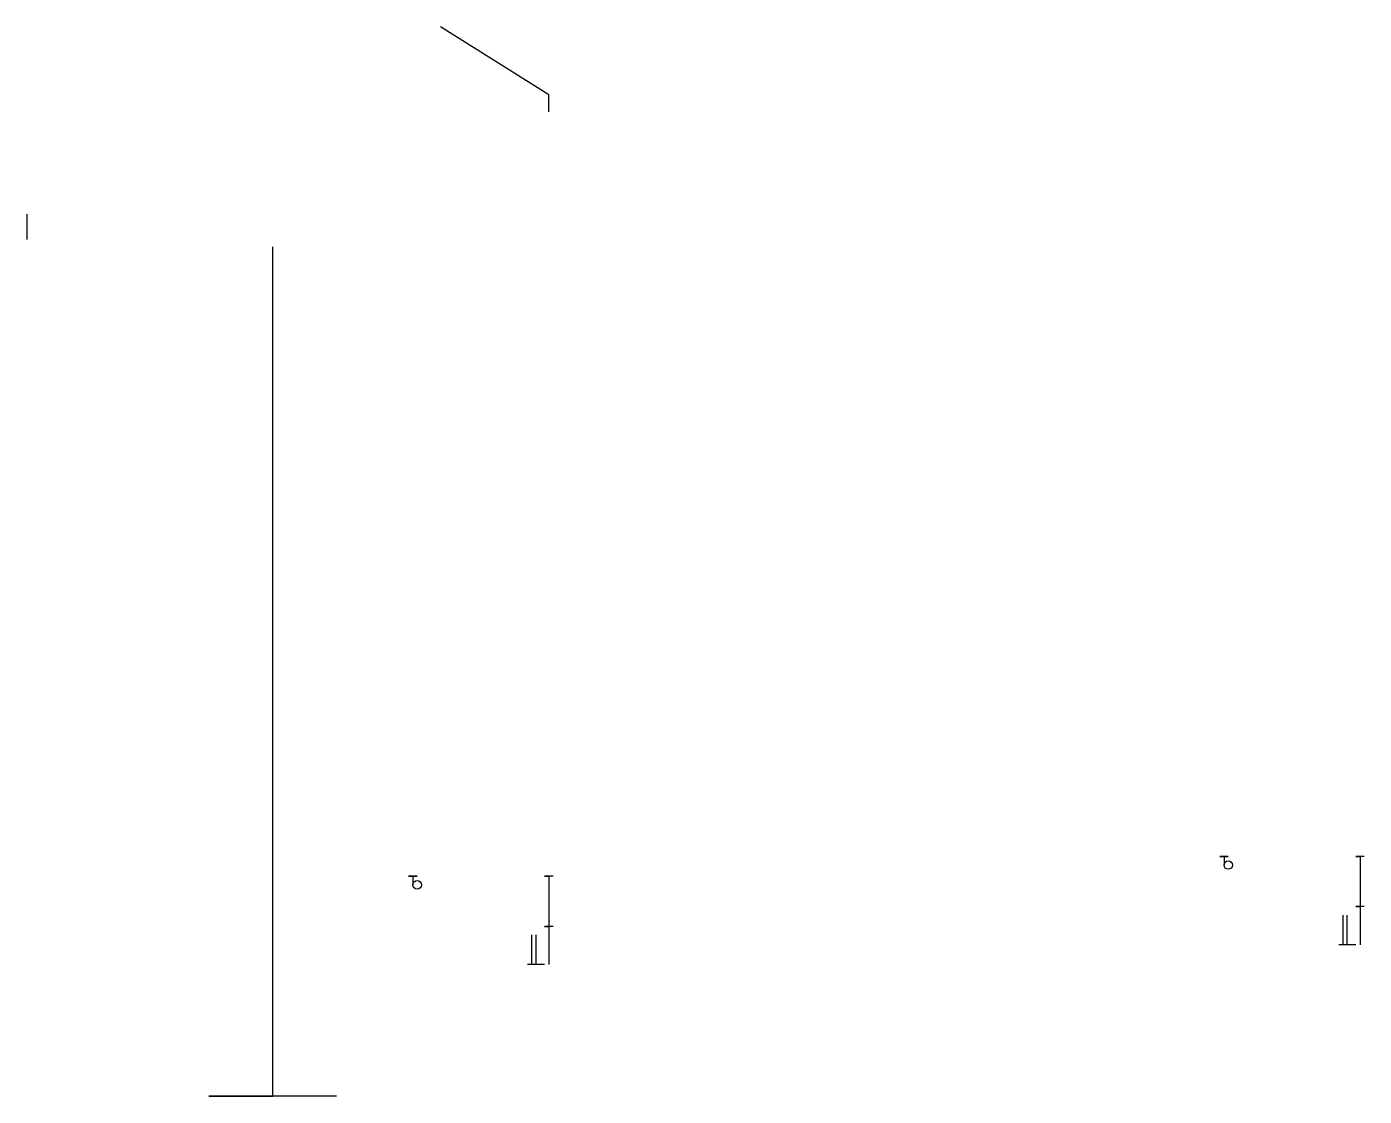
# Model space of a CAD drawing. Header units: inches. Extents: x -122 to -44, y -122 to 33.
# Drawn here: x -122.3 to -43.6, y -29.5 to 33.5 of the extents above.
import ezdxf

# ---------------------------------------------------------------- set-up
doc = ezdxf.new("R2010")
doc.units = ezdxf.units.IN
doc.header["$MEASUREMENT"] = 0

msp = doc.modelspace()

# ---------------------------------------------------------------- linework, layer by layer
for p, q in [((-122.301, 22.459, 2), (-122.301, 20.959, 2)), ((-43.593, -15.357, 1), (-44.093, -15.357, 1)), ((-44.093, -15.357, 1), (-43.843, -15.357, 1)), ((-43.843, -15.357, 1), (-43.843, -20.554, 1)), ((-91.329, -16.517, 1), (-91.829, -16.517, 1)), ((-91.829, -16.517, 1), (-91.579, -16.517, 1)), ((-91.579, -16.517, 1), (-91.579, -21.714, 1)), ((-44.843, -20.554, 1), (-44.843, -18.804, 1)), ((-44.593, -20.554, 1), (-44.593, -18.804, 1)), ((-43.593, -18.304, 1), (-44.093, -18.304, 1)), ((-44.093, -18.304, 1), (-43.843, -18.304, 1)), ((-43.843, -18.304, 1), (-43.843, -20.554, 1)), ((-107.829, -24.464, 1), (-107.829, -19.057, 1)), ((-91.329, -19.464, 1), (-91.829, -19.464, 1)), ((-91.829, -19.464, 1), (-91.579, -19.464, 1)), ((-91.579, -19.464, 1), (-91.579, -21.714, 1)), ((-92.579, -21.714, 1), (-92.579, -19.964, 1)), ((-92.329, -21.714, 1), (-92.329, -19.964, 1)), ((-44.593, -20.554, 1), (-45.093, -20.554, 1)), ((-44.093, -20.554, 1), (-44.593, -20.554, 1)), ((-92.329, -21.714, 1), (-92.829, -21.714, 1)), ((-91.829, -21.714, 1), (-92.329, -21.714, 1)), ((-104.079, -29.464, 5.25), (-111.579, -29.464, 5.25)), ((-111.579, -29.464, 5.25), (-107.829, -29.464, 5.25))]:
    msp.add_line(p, q)
at = {"extrusion": (0, -1, 6.12323e-17)}
for p, q in [((-107.829, -29.464, 1), (-107.829, 20.536, 1)), ((-107.829, -29.464, 5.25), (-107.829, -29.464, 1))]:
    msp.add_line(p, q, dxfattribs=at)
at = {"elevation": 1}
for points in [[(-91.579, 29.483), (-97.954, 33.483)], [(-91.579, 28.483), (-91.579, 29.483)], [(-52.093, -15.357), (-51.593, -15.357)], [(-51.843, -15.357), (-51.843, -15.857)], [(-51.593, -15.357), (-51.593, -15.357)], [(-99.829, -16.517), (-99.329, -16.517)], [(-99.579, -16.517), (-99.579, -17.017)], [(-99.329, -16.517), (-99.329, -16.517)]]:
    msp.add_lwpolyline(points, dxfattribs=at)
at = {"extrusion": (0, 1, -1.83697e-16)}
for points, elevation in [([(52.093, 1), (51.593, 1), (51.593, 1.5), (52.093, 1.5), (52.093, 1)], -15.357), ([(99.829, 1), (99.329, 1), (99.329, 1.5), (99.829, 1.5), (99.829, 1)], -16.517)]:
    msp.add_lwpolyline(points, dxfattribs=dict(at, elevation=elevation))
for centre in [(-51.593, -15.857, 1), (-99.329, -17.017, 1)]:
    msp.add_circle(centre, 0.25)

doc.saveas('drawing.dxf')
